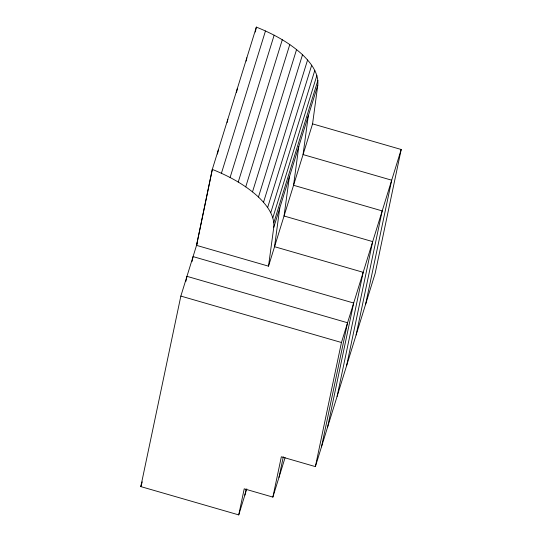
<?xml version="1.0" encoding="UTF-8"?>
<svg xmlns="http://www.w3.org/2000/svg" width="542" height="542" viewBox="0 0 542 542"><rect width="100%" height="100%" fill="white"/><g stroke="black" fill="none" stroke-linecap="round" stroke-linejoin="round"><path stroke-width="0.81" d="M268.52 266.169L273.751 227.423C274.875 215.323 266.623 204.971 258.466 197.024C245.167 184.768 228.995 176.103 212.308 169.402L256.352 27.1C273.046 33.8 289.218 42.466 302.511 54.722C310.674 62.669 318.926 73.028 317.802 85.121L312.565 123.874L268.52 266.169L196.543 245.37L212.308 169.402L196.543 245.37M279.78 207.945L274.543 246.698L363.181 272.314L337.09 396.419M298.791 146.536L293.554 185.283L382.191 210.906L356.101 335.01M308.296 115.825L303.059 154.578L391.697 180.195L365.606 304.299M289.401 176.855L284.049 215.994L372.686 241.61L346.595 365.714M217.477 154.057L218.338 149.924M227.152 122.526L227.843 119.22M236.488 92.641L237.349 88.515M246.163 61.111L246.847 57.804M255.329 32.053L256.352 27.1M246.806 488.843L238.737 514.9L140.798 486.594L180.845 296.081L197.505 242.254M185.913 281.312L186.956 276.339L347.564 322.761L321.481 446.865M192.024 261.569L193.067 256.603L353.675 303.025L327.585 427.13M238.737 514.9L244.218 488.823L272.87 497.102L285.092 457.624M244.848 495.158L246.048 489.453M272.87 497.102L281.345 456.777L315.369 466.608L375.111 273.595L401.202 149.49L312.565 123.874M278.981 477.367L283.303 456.791M315.369 466.608L341.453 342.503L401.202 149.49M221.421 173.257L265.472 30.955M230.099 177.485L274.15 35.183M140.798 486.594L142.268 481.852M238.243 182.031L282.294 39.729M245.743 186.841L289.794 44.546M252.511 191.861L296.562 49.559M258.466 197.024L302.511 54.722M263.527 202.261L307.578 59.966M267.64 207.518L311.691 65.216M270.749 212.728L314.8 70.426M272.822 217.823L316.867 75.521M273.825 222.742L317.876 80.44M273.751 227.423L317.802 85.121M180.845 296.081L341.453 342.503"/></g></svg>
